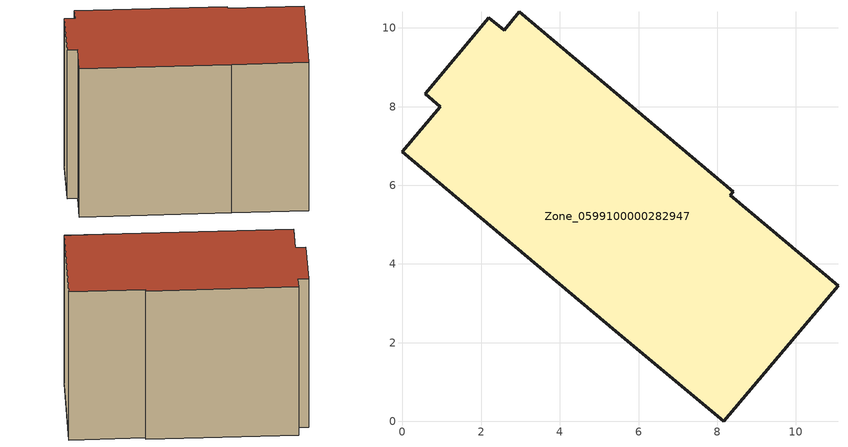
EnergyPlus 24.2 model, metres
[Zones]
Zone_0599100000282947
 floor ground (C_G): 2.97,10.41 8.41,5.84 8.33,5.75 11.07,3.44 8.17,0 5.42,2.29 0,6.85 0.96,8 0.58,8.32 2.19,10.26 2.58,9.94 z0
 wall outside (C_F): 0.96,8 0,6.85 5.42,2.29 8.17,0 11.07,3.44 8.33,5.75 8.41,5.84 2.97,10.41 2.58,9.94 2.19,10.26 0.58,8.32 0.96,8 z0:8.46
 roof outside (C_R): 2.19,10.26 0.58,8.32 0.96,8 0,6.85 5.42,2.29 8.17,0 11.07,3.44 8.33,5.75 8.41,5.84 2.97,10.41 2.58,9.94 z8.46
[BUILDING]
Pand.0599100000282947: North Axis=0; Terrain=City; Loads Convergence Tolerance Value=0.04; Temperature Convergence Tolerance Value=0.4; Solar Distribution=FullExterior; Maximum Number of Warmup Days=25; Minimum Number of Warmup Days=1
[Site:Location]
Rotterdam.The.Hague.AP_ZH_NLD Design_Conditions: Latitude=51.96; Longitude=4.45; Time Zone=1; Elevation=-4.5
[SITE:GROUNDTEMPERATURE:BUILDINGSURFACE]
18, 18, 18, 18, 18, 18, 18, 18, 18, 18, 18, 18
[MATERIAL] Thermal Absorptance=0.9; Solar Absorptance=0.7; Visible Absorptance=0.7
Name | Roughness | Thickness | Conductivity | Density | Specific Heat
G.TC.1946 | MediumSmooth | 0.15 | 1 | 540 | 1210
F.TC.1946 | Rough | 0.3 | 0.857143 | 1920 | 840
R.TC.1946 | MediumRough | 0.2 | 0.909091 | 1500 | 1000
[CONSTRUCTION]
C_G: G.TC.1946
C_F: F.TC.1946
C_R: R.TC.1946
[ZONE]
Zone_0599100000282947: Type=1; Multiplier=1; Ceiling Height=Autocalculate; Volume=Autocalculate; Floor Area=autocalculate; Part of Total Floor Area=Yes
[ZONEINFILTRATION:DESIGNFLOWRATE]
Infil_Zone_0599100000282947: Zone or ZoneList or Space or SpaceList=Zone_0599100000282947; Schedule=AlwaysOn; Design Flow Rate Calculation Method=Flow/Area; Flow Rate per Floor Area=0.003; Constant Term Coefficient=1; Temperature Term Coefficient=0; Velocity Term Coefficient=0; Velocity Squared Term Coefficient=0
[HVACTEMPLATE:ZONE:IDEALLOADSAIRSYSTEM]
Zone_0599100000282947: Maximum Heating Supply Air Temperature=50; Minimum Cooling Supply Air Temperature=13; Maximum Heating Supply Air Humidity Ratio=0.0156; Minimum Cooling Supply Air Humidity Ratio=0.0077; Heating Limit=NoLimit; Cooling Limit=NoLimit; Dehumidification Control Type=ConstantSensibleHeatRatio; Cooling Sensible Heat Ratio=0.7; Dehumidification Setpoint=60; Humidification Control Type=None; Humidification Setpoint=30; Outdoor Air Method=None; Outdoor Air Flow Rate per Person=0.00944; Outdoor Air Flow Rate per Zone Floor Area=0; Outdoor Air Flow Rate per Zone=0; Demand Controlled Ventilation Type=None; Outdoor Air Economizer Type=NoEconomizer; Heat Recovery Type=None; Sensible Heat Recovery Effectiveness=0.7; Latent Heat Recovery Effectiveness=0.65
[ZONECONTROL:THERMOSTAT]
ThermostatControl_Zone_0599100000282947: Zone or ZoneList=Zone_0599100000282947; Control Type Schedule=DualSetpointControlType; Control 1=Thermostat_Zone_0599100000282947; Temperature Difference Between Cutout And Setpoint=0
[THERMOSTATSETPOINT:DUALSETPOINT]
Thermostat_Zone_0599100000282947: Heating Setpoint Temperature Schedule=HeatingSetpoint_Zone_0599100000282947; Cooling Setpoint Temperature Schedule=CoolingSetpoint_Zone_0599100000282947
[SCHEDULE:COMPACT]
HeatingSetpoint_Zone_0599100000282947: Through: 12/31, For: AllDays, Until: 24:00, 21
CoolingSetpoint_Zone_0599100000282947: Through: 12/31, For: AllDays, Until: 24:00, 24
DualSetpointControlType: Through: 12/31, For: AllDays, Until: 24:00, 4
AlwaysOn: Through: 12/31, For: AllDays, Until: 24:00, 1
